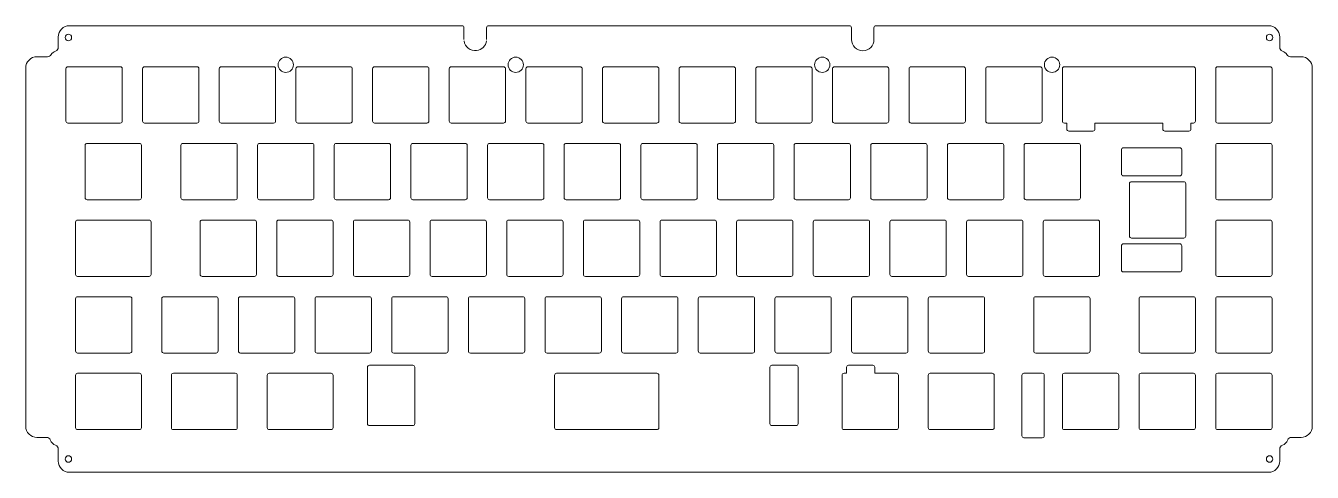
# Model space of a CAD drawing. Header units: millimetres. Extents: x 0 to 320, y 160 to 271.
import ezdxf

# ---------------------------------------------------------------- set-up
doc = ezdxf.new("R2010")
doc.units = ezdxf.units.MM
doc.header["$MEASUREMENT"] = 0
doc.layers.add('Layer 1', color=7, linetype='Continuous', lineweight=0)

# ---------------------------------------------------------------- blocks, each defined once
blk = doc.blocks.new('Block_1')
at = {"layer": 'Layer 1', "color": 7, "lineweight": 9}
blk.add_line((295.75, 228.18), (295.75, 241.18), dxfattribs=at)
for points in [[(272.32, 240.1), (272.32, 240.1), (272.32, 234.1), (272.32, 234.1), (272.32, 233.82), (272.54, 233.6), (272.82, 233.6), (272.82, 233.6), (286.82, 233.6), (286.82, 233.6), (287.09, 233.6), (287.32, 233.82), (287.32, 234.1), (287.32, 234.1), (287.32, 240.1), (287.32, 240.1), (287.32, 240.37), (287.09, 240.6), (286.82, 240.6), (286.82, 240.6), (272.82, 240.6), (272.82, 240.6), (272.54, 240.6), (272.32, 240.37), (272.32, 240.1)], [(272.32, 216.22), (272.32, 216.22), (272.32, 210.22), (272.32, 210.22), (272.32, 209.94), (272.54, 209.72), (272.82, 209.72), (272.82, 209.72), (286.82, 209.72), (286.82, 209.72), (287.09, 209.72), (287.32, 209.94), (287.32, 210.22), (287.32, 210.22), (287.32, 216.22), (287.32, 216.22), (287.32, 216.5), (287.09, 216.72), (286.82, 216.72), (286.82, 216.72), (272.82, 216.72), (272.82, 216.72), (272.54, 216.72), (272.32, 216.5), (272.32, 216.22)]]:
    blk.add_open_spline(points, degree=3, knots=[0, 0, 0, 0, 1, 1, 1, 2, 2, 2, 3, 3, 3, 4, 4, 4, 5, 5, 5, 6, 6, 6, 7, 7, 7, 8, 8, 8, 8], dxfattribs=at)
blk = doc.blocks.new('Block_0')
at = {"layer": 'Layer 1', "color": 7, "lineweight": 9}
for p, q in [((10.9, 270.93), (108.42, 270.93)), ((108.92, 267.53), (108.92, 270.43)), ((114.52, 267.53), (114.52, 270.43)), ((115.03, 270.93), (204.72, 270.93)), ((205.23, 267.53), (205.23, 270.43)), ((210.82, 267.53), (210.82, 270.43)), ((211.33, 270.93), (308.85, 270.93)), ((0, 171.41), (0, 260.43)), ((10, 247.23), (10, 260.23)), ((10.5, 260.73), (23.5, 260.73)), ((24, 260.23), (24, 247.23)), ((29.05, 247.23), (29.05, 260.23)), ((29.55, 260.73), (42.55, 260.73)), ((43.05, 260.23), (43.05, 247.23)), ((48.1, 247.23), (48.1, 260.23)), ((48.6, 260.73), (61.6, 260.73)), ((62.1, 260.23), (62.1, 247.23)), ((67.15, 247.23), (67.15, 260.23)), ((67.65, 260.73), (80.65, 260.73)), ((81.15, 260.23), (81.15, 247.23)), ((86.2, 247.23), (86.2, 260.23)), ((86.7, 260.73), (99.7, 260.73)), ((100.2, 260.23), (100.2, 247.23)), ((105.25, 247.23), (105.25, 260.23)), ((105.75, 260.73), (118.75, 260.73)), ((119.25, 260.23), (119.25, 247.23)), ((124.3, 247.23), (124.3, 260.23)), ((124.8, 260.73), (137.8, 260.73)), ((138.3, 260.23), (138.3, 247.23)), ((143.35, 247.23), (143.35, 260.23)), ((143.85, 260.73), (156.85, 260.73)), ((157.35, 260.23), (157.35, 247.23)), ((162.4, 247.23), (162.4, 260.23)), ((162.9, 260.73), (175.9, 260.73)), ((176.4, 260.23), (176.4, 247.23)), ((181.45, 247.23), (181.45, 260.23)), ((181.95, 260.73), (194.95, 260.73)), ((195.45, 260.23), (195.45, 247.23)), ((200.5, 247.23), (200.5, 260.23)), ((201, 260.73), (214, 260.73)), ((214.5, 260.23), (214.5, 247.23)), ((219.55, 247.23), (219.55, 260.23)), ((220.05, 260.73), (233.05, 260.73)), ((233.55, 260.23), (233.55, 247.23)), ((238.6, 247.23), (238.6, 260.23)), ((239.1, 260.73), (252.1, 260.73)), ((252.6, 260.23), (252.6, 247.23)), ((257.65, 247.23), (257.65, 260.23)), ((258.15, 260.73), (290.2, 260.73)), ((290.7, 260.23), (290.7, 247.23)), ((295.75, 247.23), (295.75, 260.23)), ((296.25, 260.73), (309.25, 260.73)), ((309.75, 260.23), (309.75, 247.23)), ((319.75, 260.43), (319.75, 171.41)), ((23.5, 246.73), (10.5, 246.73)), ((42.55, 246.73), (29.55, 246.73)), ((61.6, 246.73), (48.6, 246.73)), ((80.65, 246.73), (67.65, 246.73)), ((99.7, 246.73), (86.7, 246.73)), ((118.75, 246.73), (105.75, 246.73)), ((137.8, 246.73), (124.8, 246.73)), ((156.85, 246.73), (143.85, 246.73)), ((175.9, 246.73), (162.9, 246.73)), ((194.95, 246.73), (181.95, 246.73)), ((214, 246.73), (201, 246.73)), ((233.05, 246.73), (220.05, 246.73)), ((252.1, 246.73), (239.1, 246.73)), ((258.74, 246.73), (258.15, 246.73)), ((258.74, 245.23), (258.74, 246.73)), ((282.61, 246.73), (265.74, 246.73)), ((265.74, 246.73), (265.74, 245.23)), ((282.61, 245.23), (282.61, 246.73)), ((290.2, 246.73), (289.61, 246.73)), ((289.61, 246.73), (289.61, 245.23)), ((309.25, 246.73), (296.25, 246.73)), ((265.24, 244.73), (259.24, 244.73)), ((289.11, 244.73), (283.11, 244.73)), ((14.76, 228.18), (14.76, 241.18)), ((15.26, 241.68), (28.26, 241.68)), ((28.76, 241.18), (28.76, 228.18)), ((38.58, 228.18), (38.58, 241.18)), ((39.08, 241.68), (52.08, 241.68)), ((52.58, 241.18), (52.58, 228.18)), ((57.63, 228.18), (57.63, 241.18)), ((58.13, 241.68), (71.13, 241.68)), ((71.63, 241.18), (71.63, 228.18)), ((76.68, 228.18), (76.68, 241.18)), ((77.18, 241.68), (90.18, 241.68)), ((90.68, 241.18), (90.68, 228.18)), ((95.73, 228.18), (95.73, 241.18)), ((96.23, 241.68), (109.23, 241.68)), ((109.73, 241.18), (109.73, 228.18)), ((114.78, 228.18), (114.78, 241.18)), ((115.28, 241.68), (128.28, 241.68)), ((128.77, 241.18), (128.77, 228.18)), ((133.82, 228.18), (133.82, 241.18)), ((134.32, 241.68), (147.33, 241.68)), ((147.83, 241.18), (147.83, 228.18)), ((152.88, 228.18), (152.88, 241.18)), ((153.38, 241.68), (166.38, 241.68)), ((166.88, 241.18), (166.88, 228.18)), ((171.93, 228.18), (171.93, 241.18)), ((172.43, 241.68), (185.43, 241.68)), ((185.92, 241.18), (185.92, 228.18)), ((190.98, 228.18), (190.98, 241.18)), ((191.47, 241.68), (204.48, 241.68)), ((204.98, 241.18), (204.98, 228.18)), ((210.02, 228.18), (210.02, 241.18)), ((210.53, 241.68), (223.53, 241.68)), ((224.03, 241.18), (224.03, 228.18)), ((229.07, 228.18), (229.07, 241.18)), ((229.58, 241.68), (242.58, 241.68)), ((243.07, 241.18), (243.07, 228.18)), ((248.13, 228.18), (248.13, 241.18)), ((248.62, 241.68), (261.63, 241.68)), ((262.12, 241.18), (262.12, 228.18)), ((295.75, 228.18), (295.75, 241.18)), ((296.25, 241.68), (309.25, 241.68)), ((309.75, 241.18), (309.75, 228.18)), ((28.26, 227.68), (15.26, 227.68)), ((52.08, 227.68), (39.08, 227.68)), ((71.13, 227.68), (58.13, 227.68)), ((90.18, 227.68), (77.18, 227.68)), ((109.23, 227.68), (96.23, 227.68)), ((128.28, 227.68), (115.28, 227.68)), ((147.33, 227.68), (134.32, 227.68)), ((166.38, 227.68), (153.38, 227.68)), ((185.43, 227.68), (172.43, 227.68)), ((204.48, 227.68), (191.47, 227.68)), ((223.53, 227.68), (210.53, 227.68)), ((242.58, 227.68), (229.58, 227.68)), ((261.63, 227.68), (248.62, 227.68)), ((309.25, 227.68), (296.25, 227.68)), ((12.38, 209.13), (12.38, 222.13)), ((12.88, 222.63), (30.64, 222.63)), ((31.14, 222.13), (31.14, 209.13)), ((43.34, 209.13), (43.34, 222.13)), ((43.84, 222.63), (56.84, 222.63)), ((57.34, 222.13), (57.34, 209.13)), ((62.39, 209.13), (62.39, 222.13)), ((62.89, 222.63), (75.89, 222.63)), ((76.39, 222.13), (76.39, 209.13)), ((81.44, 209.13), (81.44, 222.13)), ((81.94, 222.63), (94.94, 222.63)), ((95.44, 222.13), (95.44, 209.13)), ((100.49, 209.13), (100.49, 222.13)), ((100.99, 222.63), (113.99, 222.63)), ((114.49, 222.13), (114.49, 209.13)), ((119.54, 209.13), (119.54, 222.13)), ((120.04, 222.63), (133.04, 222.63)), ((133.54, 222.13), (133.54, 209.13)), ((138.59, 209.13), (138.59, 222.13)), ((139.09, 222.63), (152.09, 222.63)), ((152.59, 222.13), (152.59, 209.13)), ((157.64, 209.13), (157.64, 222.13)), ((158.14, 222.63), (171.14, 222.63)), ((171.64, 222.13), (171.64, 209.13)), ((176.69, 209.13), (176.69, 222.13)), ((177.19, 222.63), (190.19, 222.63)), ((190.69, 222.13), (190.69, 209.13)), ((195.74, 209.13), (195.74, 222.13)), ((196.24, 222.63), (209.24, 222.63)), ((209.74, 222.13), (209.74, 209.13)), ((214.79, 209.13), (214.79, 222.13)), ((215.29, 222.63), (228.29, 222.63)), ((228.79, 222.13), (228.79, 209.13)), ((233.84, 209.13), (233.84, 222.13)), ((234.34, 222.63), (247.34, 222.63)), ((247.84, 222.13), (247.84, 209.13)), ((295.75, 209.13), (295.75, 222.13)), ((296.25, 222.63), (309.25, 222.63)), ((309.75, 222.13), (309.75, 209.13)), ((30.64, 208.63), (12.88, 208.63)), ((56.84, 208.63), (43.84, 208.63)), ((75.89, 208.63), (62.89, 208.63)), ((94.94, 208.63), (81.94, 208.63)), ((113.99, 208.63), (100.99, 208.63)), ((133.04, 208.63), (120.04, 208.63)), ((152.09, 208.63), (139.09, 208.63)), ((171.14, 208.63), (158.14, 208.63)), ((190.19, 208.63), (177.19, 208.63)), ((209.24, 208.63), (196.24, 208.63)), ((228.29, 208.63), (215.29, 208.63)), ((247.34, 208.63), (234.34, 208.63)), ((309.25, 208.63), (296.25, 208.63)), ((52.86, 190.08), (52.86, 203.08)), ((53.36, 203.58), (66.36, 203.58)), ((66.86, 203.08), (66.86, 190.08)), ((71.91, 190.08), (71.91, 203.08)), ((72.41, 203.58), (85.41, 203.58)), ((85.91, 203.08), (85.91, 190.08)), ((90.96, 190.08), (90.96, 203.08)), ((91.46, 203.58), (104.46, 203.58)), ((104.96, 203.08), (104.96, 190.08)), ((110.01, 190.08), (110.01, 203.08)), ((110.51, 203.58), (123.51, 203.58)), ((124.01, 203.08), (124.01, 190.08)), ((129.06, 190.08), (129.06, 203.08)), ((129.56, 203.58), (142.56, 203.58)), ((143.06, 203.08), (143.06, 190.08)), ((148.11, 190.08), (148.11, 203.08)), ((148.61, 203.58), (161.61, 203.58)), ((162.11, 203.08), (162.11, 190.08)), ((167.16, 190.08), (167.16, 203.08)), ((167.66, 203.58), (180.66, 203.58)), ((181.16, 203.08), (181.16, 190.08)), ((186.21, 190.08), (186.21, 203.08)), ((186.71, 203.58), (199.71, 203.58)), ((200.21, 203.08), (200.21, 190.08)), ((205.26, 190.08), (205.26, 203.08)), ((205.76, 203.58), (218.76, 203.58)), ((219.26, 203.08), (219.26, 190.08)), ((224.31, 190.08), (224.31, 203.08)), ((224.81, 203.58), (237.81, 203.58)), ((238.31, 203.08), (238.31, 190.08)), ((250.51, 190.08), (250.51, 203.08)), ((251.01, 203.58), (264.01, 203.58)), ((264.51, 203.08), (264.51, 190.08)), ((276.7, 190.08), (276.7, 203.08)), ((277.2, 203.58), (290.2, 203.58)), ((290.7, 203.08), (290.7, 190.08)), ((295.75, 190.08), (295.75, 203.08)), ((296.25, 203.58), (309.25, 203.58)), ((309.75, 203.08), (309.75, 190.08)), ((66.36, 189.58), (53.36, 189.58)), ((85.41, 189.58), (72.41, 189.58)), ((104.46, 189.58), (91.46, 189.58)), ((123.51, 189.58), (110.51, 189.58)), ((142.56, 189.58), (129.56, 189.58)), ((161.61, 189.58), (148.61, 189.58)), ((180.66, 189.58), (167.66, 189.58)), ((199.71, 189.58), (186.71, 189.58)), ((218.76, 189.58), (205.76, 189.58)), ((237.81, 189.58), (224.81, 189.58)), ((264.01, 189.58), (251.01, 189.58)), ((290.2, 189.58), (277.2, 189.58)), ((309.25, 189.58), (296.25, 189.58)), ((84.94, 172.03), (84.94, 186.03)), ((85.44, 186.53), (96.2, 186.53)), ((96.7, 186.03), (96.7, 172.03)), ((184.94, 172.03), (184.94, 186.03)), ((185.44, 186.53), (191.44, 186.53)), ((191.94, 186.03), (191.94, 172.03)), ((204, 184.53), (204, 186.03)), ((204.5, 186.53), (210.5, 186.53)), ((211, 186.03), (211, 184.53)), ((12.38, 171.03), (12.38, 184.03)), ((12.88, 184.53), (28.26, 184.53)), ((28.76, 184.03), (28.76, 171.03)), ((36.19, 171.03), (36.19, 184.03)), ((36.69, 184.53), (52.08, 184.53)), ((52.58, 184.03), (52.58, 171.03)), ((60.01, 171.03), (60.01, 184.03)), ((60.51, 184.53), (75.89, 184.53)), ((76.39, 184.03), (76.39, 171.03)), ((131.44, 171.03), (131.44, 184.03)), ((131.94, 184.53), (156.85, 184.53)), ((157.35, 184.03), (157.35, 171.03)), ((202.88, 171.03), (202.88, 184.03)), ((203.38, 184.53), (204, 184.53)), ((211, 184.53), (216.38, 184.53)), ((216.88, 184.03), (216.88, 171.03)), ((224.31, 171.03), (224.31, 184.03)), ((224.81, 184.53), (240.19, 184.53)), ((240.69, 184.03), (240.69, 171.03)), ((247.58, 169.03), (247.58, 184.03)), ((248.07, 184.53), (252.65, 184.53)), ((253.15, 184.03), (253.15, 169.03)), ((257.65, 171.03), (257.65, 184.03)), ((258.15, 184.53), (271.15, 184.53)), ((271.65, 184.03), (271.65, 171.03)), ((276.7, 171.03), (276.7, 184.03)), ((277.2, 184.53), (290.2, 184.53)), ((290.7, 184.03), (290.7, 171.03)), ((295.75, 171.03), (295.75, 184.03)), ((296.25, 184.53), (309.25, 184.53)), ((309.75, 184.03), (309.75, 171.03)), ((28.26, 170.53), (12.88, 170.53)), ((52.08, 170.53), (36.69, 170.53)), ((75.89, 170.53), (60.51, 170.53)), ((96.2, 171.53), (85.44, 171.53)), ((156.85, 170.53), (131.94, 170.53)), ((191.44, 171.53), (185.44, 171.53)), ((216.38, 170.53), (203.38, 170.53)), ((240.19, 170.53), (224.81, 170.53)), ((271.15, 170.53), (258.15, 170.53)), ((290.2, 170.53), (277.2, 170.53)), ((309.25, 170.53), (296.25, 170.53)), ((252.65, 168.53), (248.07, 168.53)), ((308.85, 159.93), (10.9, 159.93))]:
    blk.add_line(p, q, dxfattribs=at)
for centre, radius in [((10.6, 268.03), 0.814), ((309.15, 268.03), 0.814), ((64.63, 261.23), 1.9), ((121.78, 261.23), 1.9), ((197.97, 261.23), 1.9), ((255.07, 261.23), 1.9), ((10.6, 163.23), 0.814), ((309.15, 163.23), 0.814)]:
    blk.add_circle(centre, radius, dxfattribs=at)
for points in [[(10.9, 270.93), (9.35, 270.93), (8.1, 269.68), (8.1, 268.13)], [(108.42, 270.93), (108.7, 270.93), (108.92, 270.71), (108.92, 270.43)], [(114.52, 270.43), (114.52, 270.71), (114.75, 270.93), (115.03, 270.93)], [(204.72, 270.93), (205, 270.93), (205.23, 270.71), (205.23, 270.43)], [(210.82, 270.43), (210.82, 270.71), (211.05, 270.93), (211.33, 270.93)], [(311.65, 268.13), (311.65, 269.68), (310.4, 270.93), (308.85, 270.93)], [(2.8, 263.23), (1.25, 263.23), (0, 261.98), (0, 260.43)], [(319.75, 260.43), (319.75, 261.98), (318.5, 263.23), (316.95, 263.23)], [(10, 260.23), (10, 260.51), (10.22, 260.73), (10.5, 260.73)], [(23.5, 260.73), (23.78, 260.73), (24, 260.51), (24, 260.23)], [(29.05, 260.23), (29.05, 260.51), (29.27, 260.73), (29.55, 260.73)], [(42.55, 260.73), (42.83, 260.73), (43.05, 260.51), (43.05, 260.23)], [(48.1, 260.23), (48.1, 260.51), (48.32, 260.73), (48.6, 260.73)], [(61.6, 260.73), (61.88, 260.73), (62.1, 260.51), (62.1, 260.23)], [(67.15, 260.23), (67.15, 260.51), (67.37, 260.73), (67.65, 260.73)], [(80.65, 260.73), (80.93, 260.73), (81.15, 260.51), (81.15, 260.23)], [(86.2, 260.23), (86.2, 260.51), (86.42, 260.73), (86.7, 260.73)], [(99.7, 260.73), (99.98, 260.73), (100.2, 260.51), (100.2, 260.23)], [(105.25, 260.23), (105.25, 260.51), (105.47, 260.73), (105.75, 260.73)], [(118.75, 260.73), (119.03, 260.73), (119.25, 260.51), (119.25, 260.23)], [(124.3, 260.23), (124.3, 260.51), (124.52, 260.73), (124.8, 260.73)], [(137.8, 260.73), (138.08, 260.73), (138.3, 260.51), (138.3, 260.23)], [(143.35, 260.23), (143.35, 260.51), (143.57, 260.73), (143.85, 260.73)], [(156.85, 260.73), (157.13, 260.73), (157.35, 260.51), (157.35, 260.23)], [(162.4, 260.23), (162.4, 260.51), (162.62, 260.73), (162.9, 260.73)], [(175.9, 260.73), (176.18, 260.73), (176.4, 260.51), (176.4, 260.23)], [(181.45, 260.23), (181.45, 260.51), (181.67, 260.73), (181.95, 260.73)], [(194.95, 260.73), (195.23, 260.73), (195.45, 260.51), (195.45, 260.23)], [(200.5, 260.23), (200.5, 260.51), (200.72, 260.73), (201, 260.73)], [(214, 260.73), (214.28, 260.73), (214.5, 260.51), (214.5, 260.23)], [(219.55, 260.23), (219.55, 260.51), (219.77, 260.73), (220.05, 260.73)], [(233.05, 260.73), (233.33, 260.73), (233.55, 260.51), (233.55, 260.23)], [(238.6, 260.23), (238.6, 260.51), (238.82, 260.73), (239.1, 260.73)], [(252.1, 260.73), (252.38, 260.73), (252.6, 260.51), (252.6, 260.23)], [(257.65, 260.23), (257.65, 260.51), (257.87, 260.73), (258.15, 260.73)], [(290.2, 260.73), (290.48, 260.73), (290.7, 260.51), (290.7, 260.23)], [(295.75, 260.23), (295.75, 260.51), (295.97, 260.73), (296.25, 260.73)], [(309.25, 260.73), (309.53, 260.73), (309.75, 260.51), (309.75, 260.23)], [(10.5, 246.73), (10.22, 246.73), (10, 246.96), (10, 247.23)], [(24, 247.23), (24, 246.96), (23.78, 246.73), (23.5, 246.73)], [(29.55, 246.73), (29.27, 246.73), (29.05, 246.96), (29.05, 247.23)], [(43.05, 247.23), (43.05, 246.96), (42.83, 246.73), (42.55, 246.73)], [(48.6, 246.73), (48.32, 246.73), (48.1, 246.96), (48.1, 247.23)], [(62.1, 247.23), (62.1, 246.96), (61.88, 246.73), (61.6, 246.73)], [(67.65, 246.73), (67.37, 246.73), (67.15, 246.96), (67.15, 247.23)], [(81.15, 247.23), (81.15, 246.96), (80.93, 246.73), (80.65, 246.73)], [(86.7, 246.73), (86.42, 246.73), (86.2, 246.96), (86.2, 247.23)], [(100.2, 247.23), (100.2, 246.96), (99.98, 246.73), (99.7, 246.73)], [(105.75, 246.73), (105.47, 246.73), (105.25, 246.96), (105.25, 247.23)], [(119.25, 247.23), (119.25, 246.96), (119.03, 246.73), (118.75, 246.73)], [(124.8, 246.73), (124.52, 246.73), (124.3, 246.96), (124.3, 247.23)], [(138.3, 247.23), (138.3, 246.96), (138.08, 246.73), (137.8, 246.73)], [(143.85, 246.73), (143.57, 246.73), (143.35, 246.96), (143.35, 247.23)], [(157.35, 247.23), (157.35, 246.96), (157.13, 246.73), (156.85, 246.73)], [(162.9, 246.73), (162.62, 246.73), (162.4, 246.96), (162.4, 247.23)], [(176.4, 247.23), (176.4, 246.96), (176.18, 246.73), (175.9, 246.73)], [(181.95, 246.73), (181.67, 246.73), (181.45, 246.96), (181.45, 247.23)], [(195.45, 247.23), (195.45, 246.96), (195.23, 246.73), (194.95, 246.73)], [(201, 246.73), (200.72, 246.73), (200.5, 246.96), (200.5, 247.23)], [(214.5, 247.23), (214.5, 246.96), (214.28, 246.73), (214, 246.73)], [(220.05, 246.73), (219.77, 246.73), (219.55, 246.96), (219.55, 247.23)], [(233.55, 247.23), (233.55, 246.96), (233.33, 246.73), (233.05, 246.73)], [(239.1, 246.73), (238.82, 246.73), (238.6, 246.96), (238.6, 247.23)], [(252.6, 247.23), (252.6, 246.96), (252.38, 246.73), (252.1, 246.73)], [(258.15, 246.73), (257.87, 246.73), (257.65, 246.96), (257.65, 247.23)], [(290.7, 247.23), (290.7, 246.96), (290.48, 246.73), (290.2, 246.73)], [(296.25, 246.73), (295.97, 246.73), (295.75, 246.96), (295.75, 247.23)], [(309.75, 247.23), (309.75, 246.96), (309.53, 246.73), (309.25, 246.73)], [(259.24, 244.73), (258.96, 244.73), (258.74, 244.96), (258.74, 245.23)], [(265.74, 245.23), (265.74, 244.96), (265.51, 244.73), (265.24, 244.73)], [(283.11, 244.73), (282.84, 244.73), (282.61, 244.96), (282.61, 245.23)], [(289.61, 245.23), (289.61, 244.96), (289.39, 244.73), (289.11, 244.73)], [(14.76, 241.18), (14.76, 241.46), (14.99, 241.68), (15.26, 241.68)], [(28.26, 241.68), (28.54, 241.68), (28.76, 241.46), (28.76, 241.18)], [(38.58, 241.18), (38.58, 241.46), (38.8, 241.68), (39.08, 241.68)], [(52.08, 241.68), (52.35, 241.68), (52.58, 241.46), (52.58, 241.18)], [(57.63, 241.18), (57.63, 241.46), (57.85, 241.68), (58.13, 241.68)], [(71.13, 241.68), (71.4, 241.68), (71.63, 241.46), (71.63, 241.18)], [(76.68, 241.18), (76.68, 241.46), (76.9, 241.68), (77.18, 241.68)], [(90.18, 241.68), (90.45, 241.68), (90.68, 241.46), (90.68, 241.18)], [(95.73, 241.18), (95.73, 241.46), (95.95, 241.68), (96.23, 241.68)], [(109.23, 241.68), (109.5, 241.68), (109.73, 241.46), (109.73, 241.18)], [(114.78, 241.18), (114.78, 241.46), (115, 241.68), (115.28, 241.68)], [(128.28, 241.68), (128.55, 241.68), (128.77, 241.46), (128.77, 241.18)], [(133.82, 241.18), (133.82, 241.46), (134.05, 241.68), (134.32, 241.68)], [(147.33, 241.68), (147.6, 241.68), (147.83, 241.46), (147.83, 241.18)], [(152.88, 241.18), (152.88, 241.46), (153.1, 241.68), (153.38, 241.68)], [(166.38, 241.68), (166.65, 241.68), (166.88, 241.46), (166.88, 241.18)], [(171.93, 241.18), (171.93, 241.46), (172.15, 241.68), (172.43, 241.68)], [(185.43, 241.68), (185.7, 241.68), (185.92, 241.46), (185.92, 241.18)], [(190.98, 241.18), (190.98, 241.46), (191.2, 241.68), (191.47, 241.68)], [(204.48, 241.68), (204.75, 241.68), (204.98, 241.46), (204.98, 241.18)], [(210.02, 241.18), (210.02, 241.46), (210.25, 241.68), (210.53, 241.68)], [(223.53, 241.68), (223.8, 241.68), (224.03, 241.46), (224.03, 241.18)], [(229.07, 241.18), (229.07, 241.46), (229.3, 241.68), (229.58, 241.68)], [(242.58, 241.68), (242.85, 241.68), (243.07, 241.46), (243.07, 241.18)], [(248.13, 241.18), (248.13, 241.46), (248.35, 241.68), (248.62, 241.68)], [(261.63, 241.68), (261.9, 241.68), (262.12, 241.46), (262.12, 241.18)], [(295.75, 241.18), (295.75, 241.46), (295.97, 241.68), (296.25, 241.68)], [(309.25, 241.68), (309.53, 241.68), (309.75, 241.46), (309.75, 241.18)], [(15.26, 227.68), (14.99, 227.68), (14.76, 227.91), (14.76, 228.18)], [(28.76, 228.18), (28.76, 227.91), (28.54, 227.68), (28.26, 227.68)], [(39.08, 227.68), (38.8, 227.68), (38.58, 227.91), (38.58, 228.18)], [(52.58, 228.18), (52.58, 227.91), (52.35, 227.68), (52.08, 227.68)], [(58.13, 227.68), (57.85, 227.68), (57.63, 227.91), (57.63, 228.18)], [(71.63, 228.18), (71.63, 227.91), (71.4, 227.68), (71.13, 227.68)], [(77.18, 227.68), (76.9, 227.68), (76.68, 227.91), (76.68, 228.18)], [(90.68, 228.18), (90.68, 227.91), (90.45, 227.68), (90.18, 227.68)], [(96.23, 227.68), (95.95, 227.68), (95.73, 227.91), (95.73, 228.18)], [(109.73, 228.18), (109.73, 227.91), (109.5, 227.68), (109.23, 227.68)], [(115.28, 227.68), (115, 227.68), (114.78, 227.91), (114.78, 228.18)], [(128.77, 228.18), (128.77, 227.91), (128.55, 227.68), (128.28, 227.68)], [(134.32, 227.68), (134.05, 227.68), (133.82, 227.91), (133.82, 228.18)], [(147.83, 228.18), (147.83, 227.91), (147.6, 227.68), (147.33, 227.68)], [(153.38, 227.68), (153.1, 227.68), (152.88, 227.91), (152.88, 228.18)], [(166.88, 228.18), (166.88, 227.91), (166.65, 227.68), (166.38, 227.68)], [(172.43, 227.68), (172.15, 227.68), (171.93, 227.91), (171.93, 228.18)], [(185.92, 228.18), (185.92, 227.91), (185.7, 227.68), (185.43, 227.68)], [(191.47, 227.68), (191.2, 227.68), (190.98, 227.91), (190.98, 228.18)], [(204.98, 228.18), (204.98, 227.91), (204.75, 227.68), (204.48, 227.68)], [(210.53, 227.68), (210.25, 227.68), (210.02, 227.91), (210.02, 228.18)], [(224.03, 228.18), (224.03, 227.91), (223.8, 227.68), (223.53, 227.68)], [(229.58, 227.68), (229.3, 227.68), (229.07, 227.91), (229.07, 228.18)], [(243.07, 228.18), (243.07, 227.91), (242.85, 227.68), (242.58, 227.68)], [(248.62, 227.68), (248.35, 227.68), (248.13, 227.91), (248.13, 228.18)], [(262.12, 228.18), (262.12, 227.91), (261.9, 227.68), (261.63, 227.68)], [(296.25, 227.68), (295.97, 227.68), (295.75, 227.91), (295.75, 228.18)], [(309.75, 228.18), (309.75, 227.91), (309.53, 227.68), (309.25, 227.68)], [(12.38, 222.13), (12.38, 222.41), (12.61, 222.63), (12.88, 222.63)], [(30.64, 222.63), (30.92, 222.63), (31.14, 222.41), (31.14, 222.13)], [(43.34, 222.13), (43.34, 222.41), (43.56, 222.63), (43.84, 222.63)], [(56.84, 222.63), (57.11, 222.63), (57.34, 222.41), (57.34, 222.13)], [(62.39, 222.13), (62.39, 222.41), (62.61, 222.63), (62.89, 222.63)], [(75.89, 222.63), (76.16, 222.63), (76.39, 222.41), (76.39, 222.13)], [(81.44, 222.13), (81.44, 222.41), (81.66, 222.63), (81.94, 222.63)], [(94.94, 222.63), (95.21, 222.63), (95.44, 222.41), (95.44, 222.13)], [(100.49, 222.13), (100.49, 222.41), (100.71, 222.63), (100.99, 222.63)], [(113.99, 222.63), (114.26, 222.63), (114.49, 222.41), (114.49, 222.13)], [(119.54, 222.13), (119.54, 222.41), (119.76, 222.63), (120.04, 222.63)], [(133.04, 222.63), (133.31, 222.63), (133.54, 222.41), (133.54, 222.13)], [(138.59, 222.13), (138.59, 222.41), (138.81, 222.63), (139.09, 222.63)], [(152.09, 222.63), (152.36, 222.63), (152.59, 222.41), (152.59, 222.13)], [(157.64, 222.13), (157.64, 222.41), (157.86, 222.63), (158.14, 222.63)], [(171.14, 222.63), (171.41, 222.63), (171.64, 222.41), (171.64, 222.13)], [(176.69, 222.13), (176.69, 222.41), (176.91, 222.63), (177.19, 222.63)], [(190.19, 222.63), (190.46, 222.63), (190.69, 222.41), (190.69, 222.13)], [(195.74, 222.13), (195.74, 222.41), (195.96, 222.63), (196.24, 222.63)], [(209.24, 222.63), (209.51, 222.63), (209.74, 222.41), (209.74, 222.13)], [(214.79, 222.13), (214.79, 222.41), (215.01, 222.63), (215.29, 222.63)], [(228.29, 222.63), (228.56, 222.63), (228.79, 222.41), (228.79, 222.13)], [(233.84, 222.13), (233.84, 222.41), (234.06, 222.63), (234.34, 222.63)], [(247.34, 222.63), (247.61, 222.63), (247.84, 222.41), (247.84, 222.13)], [(295.75, 222.13), (295.75, 222.41), (295.97, 222.63), (296.25, 222.63)], [(309.25, 222.63), (309.53, 222.63), (309.75, 222.41), (309.75, 222.13)], [(12.88, 208.63), (12.61, 208.63), (12.38, 208.86), (12.38, 209.13)], [(31.14, 209.13), (31.14, 208.86), (30.92, 208.63), (30.64, 208.63)], [(43.84, 208.63), (43.56, 208.63), (43.34, 208.86), (43.34, 209.13)], [(57.34, 209.13), (57.34, 208.86), (57.11, 208.63), (56.84, 208.63)], [(62.89, 208.63), (62.61, 208.63), (62.39, 208.86), (62.39, 209.13)], [(76.39, 209.13), (76.39, 208.86), (76.16, 208.63), (75.89, 208.63)], [(81.94, 208.63), (81.66, 208.63), (81.44, 208.86), (81.44, 209.13)], [(95.44, 209.13), (95.44, 208.86), (95.21, 208.63), (94.94, 208.63)], [(100.99, 208.63), (100.71, 208.63), (100.49, 208.86), (100.49, 209.13)], [(114.49, 209.13), (114.49, 208.86), (114.26, 208.63), (113.99, 208.63)], [(120.04, 208.63), (119.76, 208.63), (119.54, 208.86), (119.54, 209.13)], [(133.54, 209.13), (133.54, 208.86), (133.31, 208.63), (133.04, 208.63)], [(139.09, 208.63), (138.81, 208.63), (138.59, 208.86), (138.59, 209.13)], [(152.59, 209.13), (152.59, 208.86), (152.36, 208.63), (152.09, 208.63)], [(158.14, 208.63), (157.86, 208.63), (157.64, 208.86), (157.64, 209.13)], [(171.64, 209.13), (171.64, 208.86), (171.41, 208.63), (171.14, 208.63)], [(177.19, 208.63), (176.91, 208.63), (176.69, 208.86), (176.69, 209.13)], [(190.69, 209.13), (190.69, 208.86), (190.46, 208.63), (190.19, 208.63)], [(196.24, 208.63), (195.96, 208.63), (195.74, 208.86), (195.74, 209.13)], [(209.74, 209.13), (209.74, 208.86), (209.51, 208.63), (209.24, 208.63)], [(215.29, 208.63), (215.01, 208.63), (214.79, 208.86), (214.79, 209.13)], [(228.79, 209.13), (228.79, 208.86), (228.56, 208.63), (228.29, 208.63)], [(234.34, 208.63), (234.06, 208.63), (233.84, 208.86), (233.84, 209.13)], [(247.84, 209.13), (247.84, 208.86), (247.61, 208.63), (247.34, 208.63)], [(296.25, 208.63), (295.97, 208.63), (295.75, 208.86), (295.75, 209.13)], [(309.75, 209.13), (309.75, 208.86), (309.53, 208.63), (309.25, 208.63)], [(52.86, 203.08), (52.86, 203.36), (53.09, 203.58), (53.36, 203.58)], [(66.36, 203.58), (66.64, 203.58), (66.86, 203.36), (66.86, 203.08)], [(71.91, 203.08), (71.91, 203.36), (72.14, 203.58), (72.41, 203.58)], [(85.41, 203.58), (85.69, 203.58), (85.91, 203.36), (85.91, 203.08)], [(90.96, 203.08), (90.96, 203.36), (91.19, 203.58), (91.46, 203.58)], [(104.46, 203.58), (104.74, 203.58), (104.96, 203.36), (104.96, 203.08)], [(110.01, 203.08), (110.01, 203.36), (110.24, 203.58), (110.51, 203.58)], [(123.51, 203.58), (123.79, 203.58), (124.01, 203.36), (124.01, 203.08)], [(129.06, 203.08), (129.06, 203.36), (129.29, 203.58), (129.56, 203.58)], [(142.56, 203.58), (142.84, 203.58), (143.06, 203.36), (143.06, 203.08)], [(148.11, 203.08), (148.11, 203.36), (148.34, 203.58), (148.61, 203.58)], [(161.61, 203.58), (161.89, 203.58), (162.11, 203.36), (162.11, 203.08)], [(167.16, 203.08), (167.16, 203.36), (167.39, 203.58), (167.66, 203.58)], [(180.66, 203.58), (180.94, 203.58), (181.16, 203.36), (181.16, 203.08)], [(186.21, 203.08), (186.21, 203.36), (186.44, 203.58), (186.71, 203.58)], [(199.71, 203.58), (199.99, 203.58), (200.21, 203.36), (200.21, 203.08)], [(205.26, 203.08), (205.26, 203.36), (205.49, 203.58), (205.76, 203.58)], [(218.76, 203.58), (219.04, 203.58), (219.26, 203.36), (219.26, 203.08)], [(224.31, 203.08), (224.31, 203.36), (224.54, 203.58), (224.81, 203.58)], [(237.81, 203.58), (238.09, 203.58), (238.31, 203.36), (238.31, 203.08)], [(250.51, 203.08), (250.51, 203.36), (250.73, 203.58), (251.01, 203.58)], [(264.01, 203.58), (264.28, 203.58), (264.51, 203.36), (264.51, 203.08)], [(276.7, 203.08), (276.7, 203.36), (276.92, 203.58), (277.2, 203.58)], [(290.2, 203.58), (290.48, 203.58), (290.7, 203.36), (290.7, 203.08)], [(295.75, 203.08), (295.75, 203.36), (295.97, 203.58), (296.25, 203.58)], [(309.25, 203.58), (309.53, 203.58), (309.75, 203.36), (309.75, 203.08)], [(53.36, 189.58), (53.09, 189.58), (52.86, 189.81), (52.86, 190.08)], [(66.86, 190.08), (66.86, 189.81), (66.64, 189.58), (66.36, 189.58)], [(72.41, 189.58), (72.14, 189.58), (71.91, 189.81), (71.91, 190.08)], [(85.91, 190.08), (85.91, 189.81), (85.69, 189.58), (85.41, 189.58)], [(91.46, 189.58), (91.19, 189.58), (90.96, 189.81), (90.96, 190.08)], [(104.96, 190.08), (104.96, 189.81), (104.74, 189.58), (104.46, 189.58)], [(110.51, 189.58), (110.24, 189.58), (110.01, 189.81), (110.01, 190.08)], [(124.01, 190.08), (124.01, 189.81), (123.79, 189.58), (123.51, 189.58)], [(129.56, 189.58), (129.29, 189.58), (129.06, 189.81), (129.06, 190.08)], [(143.06, 190.08), (143.06, 189.81), (142.84, 189.58), (142.56, 189.58)], [(148.61, 189.58), (148.34, 189.58), (148.11, 189.81), (148.11, 190.08)], [(162.11, 190.08), (162.11, 189.81), (161.89, 189.58), (161.61, 189.58)], [(167.66, 189.58), (167.39, 189.58), (167.16, 189.81), (167.16, 190.08)], [(181.16, 190.08), (181.16, 189.81), (180.94, 189.58), (180.66, 189.58)], [(186.71, 189.58), (186.44, 189.58), (186.21, 189.81), (186.21, 190.08)], [(200.21, 190.08), (200.21, 189.81), (199.99, 189.58), (199.71, 189.58)], [(205.76, 189.58), (205.49, 189.58), (205.26, 189.81), (205.26, 190.08)], [(219.26, 190.08), (219.26, 189.81), (219.04, 189.58), (218.76, 189.58)], [(224.81, 189.58), (224.54, 189.58), (224.31, 189.81), (224.31, 190.08)], [(238.31, 190.08), (238.31, 189.81), (238.09, 189.58), (237.81, 189.58)], [(251.01, 189.58), (250.73, 189.58), (250.51, 189.81), (250.51, 190.08)], [(264.51, 190.08), (264.51, 189.81), (264.28, 189.58), (264.01, 189.58)], [(277.2, 189.58), (276.92, 189.58), (276.7, 189.81), (276.7, 190.08)], [(290.7, 190.08), (290.7, 189.81), (290.48, 189.58), (290.2, 189.58)], [(296.25, 189.58), (295.97, 189.58), (295.75, 189.81), (295.75, 190.08)], [(309.75, 190.08), (309.75, 189.81), (309.53, 189.58), (309.25, 189.58)], [(84.94, 186.03), (84.94, 186.31), (85.17, 186.53), (85.44, 186.53)], [(96.2, 186.53), (96.48, 186.53), (96.7, 186.31), (96.7, 186.03)], [(184.94, 186.03), (184.94, 186.31), (185.17, 186.53), (185.44, 186.53)], [(191.44, 186.53), (191.72, 186.53), (191.94, 186.31), (191.94, 186.03)], [(204, 186.03), (204, 186.31), (204.22, 186.53), (204.5, 186.53)], [(210.5, 186.53), (210.78, 186.53), (211, 186.31), (211, 186.03)], [(12.38, 184.03), (12.38, 184.31), (12.61, 184.53), (12.88, 184.53)], [(28.26, 184.53), (28.54, 184.53), (28.76, 184.31), (28.76, 184.03)], [(36.19, 184.03), (36.19, 184.31), (36.42, 184.53), (36.69, 184.53)], [(52.08, 184.53), (52.35, 184.53), (52.58, 184.31), (52.58, 184.03)], [(60.01, 184.03), (60.01, 184.31), (60.23, 184.53), (60.51, 184.53)], [(75.89, 184.53), (76.16, 184.53), (76.39, 184.31), (76.39, 184.03)], [(131.44, 184.03), (131.44, 184.31), (131.67, 184.53), (131.94, 184.53)], [(156.85, 184.53), (157.13, 184.53), (157.35, 184.31), (157.35, 184.03)], [(202.88, 184.03), (202.88, 184.31), (203.11, 184.53), (203.38, 184.53)], [(216.38, 184.53), (216.66, 184.53), (216.88, 184.31), (216.88, 184.03)], [(224.31, 184.03), (224.31, 184.31), (224.54, 184.53), (224.81, 184.53)], [(240.19, 184.53), (240.47, 184.53), (240.69, 184.31), (240.69, 184.03)], [(247.58, 184.03), (247.58, 184.31), (247.8, 184.53), (248.07, 184.53)], [(252.65, 184.53), (252.93, 184.53), (253.15, 184.31), (253.15, 184.03)], [(257.65, 184.03), (257.65, 184.31), (257.87, 184.53), (258.15, 184.53)], [(271.15, 184.53), (271.43, 184.53), (271.65, 184.31), (271.65, 184.03)], [(276.7, 184.03), (276.7, 184.31), (276.92, 184.53), (277.2, 184.53)], [(290.2, 184.53), (290.48, 184.53), (290.7, 184.31), (290.7, 184.03)], [(295.75, 184.03), (295.75, 184.31), (295.97, 184.53), (296.25, 184.53)], [(309.25, 184.53), (309.53, 184.53), (309.75, 184.31), (309.75, 184.03)], [(0, 171.41), (0, 169.86), (1.25, 168.61), (2.8, 168.61)], [(12.88, 170.53), (12.61, 170.53), (12.38, 170.76), (12.38, 171.03)], [(28.76, 171.03), (28.76, 170.76), (28.54, 170.53), (28.26, 170.53)], [(36.69, 170.53), (36.42, 170.53), (36.19, 170.76), (36.19, 171.03)], [(52.58, 171.03), (52.58, 170.76), (52.35, 170.53), (52.08, 170.53)], [(60.51, 170.53), (60.23, 170.53), (60.01, 170.76), (60.01, 171.03)], [(76.39, 171.03), (76.39, 170.76), (76.16, 170.53), (75.89, 170.53)], [(85.44, 171.53), (85.17, 171.53), (84.94, 171.76), (84.94, 172.03)], [(96.7, 172.03), (96.7, 171.76), (96.48, 171.53), (96.2, 171.53)], [(131.94, 170.53), (131.67, 170.53), (131.44, 170.76), (131.44, 171.03)], [(157.35, 171.03), (157.35, 170.76), (157.13, 170.53), (156.85, 170.53)], [(185.44, 171.53), (185.17, 171.53), (184.94, 171.76), (184.94, 172.03)], [(191.94, 172.03), (191.94, 171.76), (191.72, 171.53), (191.44, 171.53)], [(203.38, 170.53), (203.11, 170.53), (202.88, 170.76), (202.88, 171.03)], [(216.88, 171.03), (216.88, 170.76), (216.66, 170.53), (216.38, 170.53)], [(224.81, 170.53), (224.54, 170.53), (224.31, 170.76), (224.31, 171.03)], [(240.69, 171.03), (240.69, 170.76), (240.47, 170.53), (240.19, 170.53)], [(258.15, 170.53), (257.87, 170.53), (257.65, 170.76), (257.65, 171.03)], [(271.65, 171.03), (271.65, 170.76), (271.43, 170.53), (271.15, 170.53)], [(277.2, 170.53), (276.92, 170.53), (276.7, 170.76), (276.7, 171.03)], [(290.7, 171.03), (290.7, 170.76), (290.48, 170.53), (290.2, 170.53)], [(296.25, 170.53), (295.97, 170.53), (295.75, 170.76), (295.75, 171.03)], [(309.75, 171.03), (309.75, 170.76), (309.53, 170.53), (309.25, 170.53)], [(316.95, 168.61), (318.5, 168.61), (319.75, 169.86), (319.75, 171.41)], [(248.07, 168.53), (247.8, 168.53), (247.58, 168.76), (247.58, 169.03)], [(253.15, 169.03), (253.15, 168.76), (252.93, 168.53), (252.65, 168.53)], [(8.1, 162.73), (8.1, 161.19), (9.35, 159.93), (10.9, 159.93)], [(308.85, 159.93), (310.4, 159.93), (311.65, 161.19), (311.65, 162.73)]]:
    blk.add_open_spline(points, degree=3, dxfattribs=at)
for points, knots in [([(2.8, 263.23), (2.8, 263.23), (5.45, 263.23), (5.45, 263.23), (5.8, 263.23), (6.12, 263.43), (6.31, 263.74), (6.57, 264.15), (6.96, 264.46), (7.42, 264.62), (7.83, 264.76), (8.1, 265.14), (8.1, 265.57), (8.1, 265.57), (8.1, 268.13), (8.1, 268.13)], [0, 0, 0, 0, 1, 1, 1, 2, 2, 2, 3, 3, 3, 4, 4, 4, 5, 5, 5, 5]), ([(108.95, 267.19), (109.13, 265.66), (110.53, 264.57), (112.06, 264.75), (113.34, 264.91), (114.35, 265.92), (114.5, 267.19)], [0, 0, 0, 0, 1, 1, 1, 2, 2, 2, 2]), ([(210.82, 267.53), (210.82, 265.99), (209.57, 264.73), (208.03, 264.73), (206.48, 264.73), (205.23, 265.99), (205.23, 267.53)], [0, 0, 0, 0, 1, 1, 1, 2, 2, 2, 2]), ([(311.65, 268.13), (311.65, 268.13), (311.65, 265.57), (311.65, 265.57), (311.65, 265.14), (311.92, 264.76), (312.33, 264.62), (312.79, 264.46), (313.18, 264.15), (313.44, 263.74), (313.63, 263.43), (313.95, 263.23), (314.3, 263.23), (314.3, 263.23), (316.95, 263.23), (316.95, 263.23)], [0, 0, 0, 0, 1, 1, 1, 2, 2, 2, 3, 3, 3, 4, 4, 4, 5, 5, 5, 5]), ([(288.32, 231.66), (288.32, 231.66), (288.32, 218.66), (288.32, 218.66), (288.32, 218.38), (288.09, 218.16), (287.82, 218.16), (287.82, 218.16), (274.82, 218.16), (274.82, 218.16), (274.54, 218.16), (274.32, 218.38), (274.32, 218.66), (274.32, 218.66), (274.32, 231.66), (274.32, 231.66), (274.32, 231.93), (274.54, 232.16), (274.82, 232.16), (274.82, 232.16), (287.82, 232.16), (287.82, 232.16), (288.09, 232.16), (288.32, 231.93), (288.32, 231.66)], [0, 0, 0, 0, 1, 1, 1, 2, 2, 2, 3, 3, 3, 4, 4, 4, 5, 5, 5, 6, 6, 6, 7, 7, 7, 8, 8, 8, 8]), ([(266.89, 222.13), (266.89, 222.41), (266.66, 222.63), (266.39, 222.63), (266.39, 222.63), (253.39, 222.63), (253.39, 222.63), (253.11, 222.63), (252.89, 222.41), (252.89, 222.13), (252.89, 222.13), (252.89, 209.13), (252.89, 209.13), (252.89, 208.86), (253.11, 208.63), (253.39, 208.63), (253.39, 208.63), (266.39, 208.63), (266.39, 208.63), (266.66, 208.63), (266.89, 208.86), (266.89, 209.13), (266.89, 209.13), (266.89, 222.13), (266.89, 222.13)], [0, 0, 0, 0, 1, 1, 1, 2, 2, 2, 3, 3, 3, 4, 4, 4, 5, 5, 5, 6, 6, 6, 7, 7, 7, 8, 8, 8, 8]), ([(12.38, 203.08), (12.38, 203.08), (12.38, 190.08), (12.38, 190.08), (12.38, 189.81), (12.61, 189.58), (12.88, 189.58), (12.88, 189.58), (25.88, 189.58), (25.88, 189.58), (26.16, 189.58), (26.38, 189.81), (26.38, 190.08), (26.38, 190.08), (26.38, 203.08), (26.38, 203.08), (26.38, 203.36), (26.16, 203.58), (25.88, 203.58), (25.88, 203.58), (12.88, 203.58), (12.88, 203.58), (12.61, 203.58), (12.38, 203.36), (12.38, 203.08)], [0, 0, 0, 0, 1, 1, 1, 2, 2, 2, 3, 3, 3, 4, 4, 4, 5, 5, 5, 6, 6, 6, 7, 7, 7, 8, 8, 8, 8]), ([(33.81, 203.08), (33.81, 203.08), (33.81, 190.08), (33.81, 190.08), (33.81, 189.81), (34.04, 189.58), (34.31, 189.58), (34.31, 189.58), (47.31, 189.58), (47.31, 189.58), (47.59, 189.58), (47.81, 189.81), (47.81, 190.08), (47.81, 190.08), (47.81, 203.08), (47.81, 203.08), (47.81, 203.36), (47.59, 203.58), (47.31, 203.58), (47.31, 203.58), (34.31, 203.58), (34.31, 203.58), (34.04, 203.58), (33.81, 203.36), (33.81, 203.08)], [0, 0, 0, 0, 1, 1, 1, 2, 2, 2, 3, 3, 3, 4, 4, 4, 5, 5, 5, 6, 6, 6, 7, 7, 7, 8, 8, 8, 8]), ([(8.1, 162.73), (8.1, 162.73), (8.1, 165.7), (8.1, 165.7), (8.1, 166.12), (7.84, 166.51), (7.44, 166.64), (6.82, 166.85), (6.32, 167.34), (6.11, 167.96), (5.98, 168.35), (5.59, 168.61), (5.18, 168.61), (5.18, 168.61), (2.8, 168.61), (2.8, 168.61)], [0, 0, 0, 0, 1, 1, 1, 2, 2, 2, 3, 3, 3, 4, 4, 4, 5, 5, 5, 5]), ([(316.95, 168.61), (316.95, 168.61), (314.57, 168.61), (314.57, 168.61), (314.16, 168.61), (313.77, 168.35), (313.64, 167.96), (313.43, 167.34), (312.93, 166.85), (312.31, 166.64), (311.91, 166.51), (311.65, 166.12), (311.65, 165.7), (311.65, 165.7), (311.65, 162.73), (311.65, 162.73)], [0, 0, 0, 0, 1, 1, 1, 2, 2, 2, 3, 3, 3, 4, 4, 4, 5, 5, 5, 5])]:
    blk.add_open_spline(points, degree=3, knots=knots, dxfattribs=at)
at = {"layer": 'Layer 1'}
blk.add_blockref('Block_1', (0, 0), dxfattribs=at)

msp = doc.modelspace()

# ---------------------------------------------------------------- block references
at = {"layer": 'Layer 1'}
msp.add_blockref('Block_0', (0, 0), dxfattribs=at)

doc.saveas('drawing.dxf')
